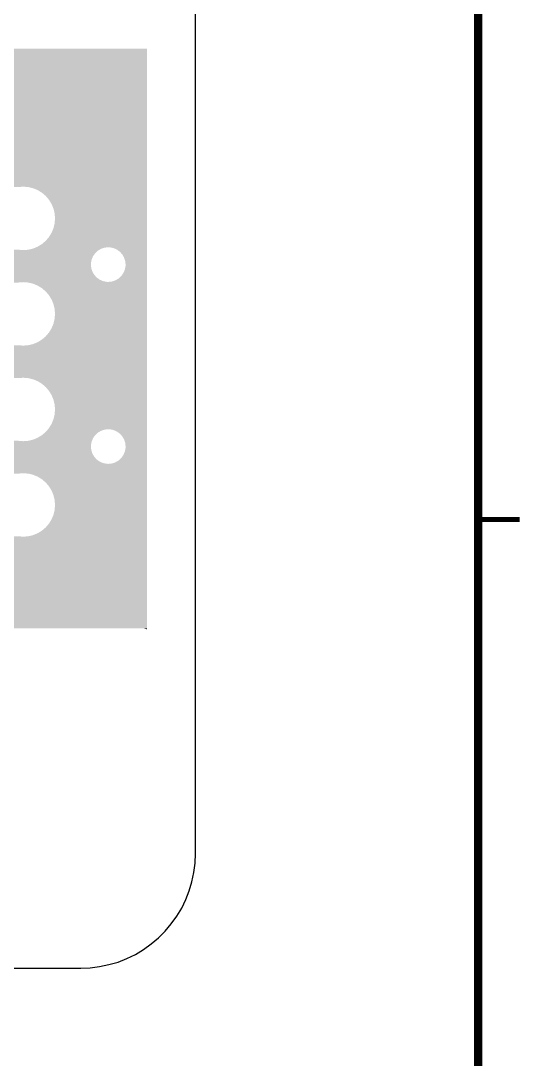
# Model space of a CAD drawing. Extents: x 295 to 953, y 10 to 290.
# Drawn here: x 854.5 to 884.6, y 72.5 to 135 of the extents above; entities that cross this region are included whole.
import ezdxf

# ---------------------------------------------------------------- set-up
doc = ezdxf.new("R2010")
doc.units = 0
doc.header["$LTSCALE"] = 5
doc.header["$MEASUREMENT"] = 0
doc.layers.get('0').update_dxf_attribs({"linetype": 'CONTINUOUS', "lineweight": 25})
doc.layers.add('PWR', color=7, linetype='CONTINUOUS')
doc.layers.add('테두리', color=3, linetype='CONTINUOUS')

# ---------------------------------------------------------------- blocks, each defined once
blk = doc.blocks.new('C')
at = {"layer": '테두리'}
blk.add_line((405, 285), (405, 15), dxfattribs=at)
for points, const_width in [([(15, 285), (15, 15), (405, 15), (405, 285), (15, 285)], 0.5), ([(407.5, 105), (405, 105)], 0.3)]:
    blk.add_lwpolyline(points, dxfattribs=dict(at, const_width=const_width))

msp = doc.modelspace()

# ---------------------------------------------------------------- linework, layer by layer
at = {"layer": 'PWR'}
for p, q in [((864.974, 84.899), (864.974, 255.094)), ((864.951, 84.327), (864.974, 84.899)), ((864.88, 83.76), (864.951, 84.327)), ((864.6, 82.656), (864.764, 83.205)), ((864.764, 83.205), (864.88, 83.76)), ((864.396, 82.124), (864.6, 82.656)), ((864.144, 81.61), (864.396, 82.124)), ((863.852, 81.125), (864.144, 81.61)), ((863.151, 80.226), (863.519, 80.658)), ((863.519, 80.658), (863.852, 81.125)), ((862.748, 79.823), (863.151, 80.226)), ((861.848, 79.122), (862.31, 79.455)), ((862.31, 79.455), (862.748, 79.823)), ((860.844, 78.578), (861.358, 78.83)), ((861.358, 78.83), (861.848, 79.122)), ((859.208, 78.093), (859.769, 78.21)), ((859.769, 78.21), (860.318, 78.368)), ((860.318, 78.368), (860.844, 78.578)), ((515.377, 78), (858.075, 78)), ((858.075, 78), (858.647, 78.023)), ((858.647, 78.023), (859.208, 78.093))]:
    msp.add_line(p, q, dxfattribs=at)
for points in [[(796.342, 133.352), (796.342, 133.353), (862.053, 133.352), (862.052, 133.353)], [(796.342, 130.16), (796.342, 133.352), (862.053, 130.16), (862.053, 133.352)], [(831.34, 130.156), (831.248, 130.16), (862.053, 130.156), (862.053, 130.16)], [(831.556, 130.114), (831.34, 130.156), (862.053, 130.114), (862.053, 130.156)], [(831.759, 130.027), (831.556, 130.114), (862.053, 130.027), (862.053, 130.114)], [(831.938, 129.899), (831.759, 130.027), (862.053, 129.899), (862.053, 130.027)], [(832.087, 129.736), (831.938, 129.899), (862.053, 129.736), (862.053, 129.899)], [(832.132, 129.661), (832.087, 129.736), (862.053, 129.661), (862.053, 129.736)], [(848.822, 129.66), (848.774, 129.661), (862.053, 129.66), (862.053, 129.661)], [(849.064, 129.627), (848.822, 129.66), (862.053, 129.627), (862.053, 129.66)], [(849.294, 129.55), (849.064, 129.627), (862.053, 129.55), (862.053, 129.627)], [(849.506, 129.429), (849.294, 129.55), (862.053, 129.429), (862.053, 129.55)], [(849.691, 129.271), (849.506, 129.429), (862.053, 129.271), (862.053, 129.429)], [(849.843, 129.08), (849.691, 129.271), (862.053, 129.08), (862.053, 129.271)], [(849.955, 128.864), (849.843, 129.08), (862.053, 128.864), (862.053, 129.08)], [(850.024, 128.63), (849.955, 128.864), (862.053, 128.63), (862.053, 128.864)], [(850.014, 128.098), (850.047, 128.339), (862.053, 128.098), (862.053, 128.339)], [(850.048, 128.387), (850.024, 128.63), (862.053, 128.387), (862.053, 128.63)], [(850.047, 128.339), (850.048, 128.387), (862.053, 128.339), (862.053, 128.387)], [(849.657, 127.47), (849.816, 127.655), (862.053, 127.47), (862.053, 127.655)], [(849.816, 127.655), (849.936, 127.867), (862.053, 127.655), (862.053, 127.867)], [(849.936, 127.867), (850.014, 128.098), (862.053, 127.867), (862.053, 128.098)], [(796.342, 126.01), (796.342, 127.114), (862.053, 126.01), (862.053, 127.114)], [(848.774, 127.114), (849.017, 127.137), (862.053, 127.114), (862.053, 127.137)], [(849.017, 127.137), (849.25, 127.206), (862.053, 127.137), (862.053, 127.206)], [(849.25, 127.206), (849.467, 127.318), (862.053, 127.206), (862.053, 127.318)], [(849.467, 127.318), (849.657, 127.47), (862.053, 127.318), (862.053, 127.47)], [(848.822, 126.009), (848.774, 126.01), (862.053, 126.009), (862.053, 126.01)], [(849.064, 125.976), (848.822, 126.009), (862.053, 125.976), (862.053, 126.009)], [(849.294, 125.898), (849.064, 125.976), (862.053, 125.898), (862.053, 125.976)], [(849.506, 125.778), (849.294, 125.898), (862.053, 125.778), (862.053, 125.898)], [(849.691, 125.619), (849.506, 125.778), (862.053, 125.619), (862.053, 125.778)], [(849.843, 125.429), (849.691, 125.619), (862.053, 125.429), (862.053, 125.619)], [(849.955, 125.212), (849.843, 125.429), (862.053, 125.212), (862.053, 125.429)], [(850.004, 125.046), (849.955, 125.212), (862.053, 125.046), (862.053, 125.212)], [(850.011, 125.022), (850.004, 125.046), (854.318, 125.022), (854.616, 125.046)], [(854.926, 125.02), (854.616, 125.046), (862.053, 125.02), (862.053, 125.046)], [(855.215, 124.949), (854.926, 125.02), (862.053, 124.949), (862.053, 125.02)], [(855.491, 124.834), (855.215, 124.949), (862.053, 124.834), (862.053, 124.949)], [(855.745, 124.677), (855.491, 124.834), (862.053, 124.677), (862.053, 124.834)], [(855.971, 124.482), (855.745, 124.677), (862.053, 124.482), (862.053, 124.677)], [(856.164, 124.254), (855.971, 124.482), (862.053, 124.254), (862.053, 124.482)], [(856.32, 123.999), (856.164, 124.254), (862.053, 123.999), (862.053, 124.254)], [(856.434, 123.723), (856.32, 123.999), (862.053, 123.723), (862.053, 123.999)], [(856.503, 123.433), (856.434, 123.723), (862.053, 123.433), (862.053, 123.723)], [(856.526, 123.135), (856.503, 123.433), (862.053, 123.135), (862.053, 123.433)], [(856.314, 122.261), (856.43, 122.536), (862.053, 122.261), (862.053, 122.536)], [(856.43, 122.536), (856.501, 122.826), (862.053, 122.536), (862.053, 122.826)], [(856.501, 122.826), (856.526, 123.135), (862.053, 122.826), (862.053, 123.135)], [(855.963, 121.78), (856.157, 122.007), (862.053, 121.78), (862.053, 122.007)], [(856.157, 122.007), (856.314, 122.261), (862.053, 122.007), (862.053, 122.261)], [(854.914, 121.248), (855.151, 121.305), (859.202, 121.248), (859.299, 121.305)], [(855.151, 121.305), (855.204, 121.318), (859.299, 121.305), (859.337, 121.318)], [(855.204, 121.318), (855.341, 121.374), (859.337, 121.318), (859.509, 121.374)], [(855.341, 121.374), (855.397, 121.397), (859.509, 121.374), (859.728, 121.397)], [(855.397, 121.397), (855.48, 121.432), (862.053, 121.397), (862.053, 121.432)], [(855.48, 121.432), (855.735, 121.587), (862.053, 121.432), (862.053, 121.587)], [(855.735, 121.587), (855.963, 121.78), (862.053, 121.587), (862.053, 121.78)], [(859.82, 121.393), (859.728, 121.397), (862.053, 121.393), (862.053, 121.397)], [(860.036, 121.351), (859.82, 121.393), (862.053, 121.351), (862.053, 121.393)], [(860.238, 121.264), (860.036, 121.351), (862.053, 121.264), (862.053, 121.351)], [(845.362, 121.225), (845.347, 121.25), (854.616, 121.225), (854.307, 121.25)], [(845.366, 121.219), (845.362, 121.225), (859.151, 121.219), (859.162, 121.225)], [(845.376, 121.194), (845.366, 121.219), (859.109, 121.194), (859.151, 121.219)], [(845.438, 121.045), (845.376, 121.194), (858.946, 121.045), (859.109, 121.194)], [(845.48, 120.943), (845.438, 121.045), (858.874, 120.943), (858.946, 121.045)], [(845.498, 120.865), (845.48, 120.943), (858.819, 120.865), (858.874, 120.943)], [(845.547, 120.663), (845.498, 120.865), (858.732, 120.663), (858.819, 120.865)], [(845.549, 120.652), (845.547, 120.663), (858.73, 120.652), (858.732, 120.663)], [(854.616, 121.225), (854.914, 121.248), (859.162, 121.225), (859.202, 121.248)], [(860.418, 121.136), (860.238, 121.264), (862.053, 121.136), (862.053, 121.264)], [(860.567, 120.973), (860.418, 121.136), (862.053, 120.973), (862.053, 121.136)], [(860.678, 120.783), (860.567, 120.973), (862.053, 120.783), (862.053, 120.973)], [(860.747, 120.574), (860.678, 120.783), (862.053, 120.574), (862.053, 120.783)], [(845.518, 119.926), (845.547, 120.045), (858.777, 119.926), (858.738, 120.045)], [(845.547, 120.045), (845.555, 120.135), (858.738, 120.045), (858.708, 120.135)], [(845.565, 120.446), (845.549, 120.652), (858.689, 120.446), (858.73, 120.652)], [(845.555, 120.135), (845.573, 120.355), (858.708, 120.135), (858.685, 120.355)], [(845.573, 120.355), (845.565, 120.446), (858.685, 120.355), (858.689, 120.446)], [(860.637, 119.844), (860.724, 120.046), (862.053, 119.844), (862.053, 120.046)], [(860.724, 120.046), (860.767, 120.263), (862.053, 120.046), (862.053, 120.263)], [(860.771, 120.355), (860.747, 120.574), (862.053, 120.355), (862.053, 120.574)], [(860.767, 120.263), (860.771, 120.355), (862.053, 120.263), (862.053, 120.355)], [(845.285, 119.358), (845.339, 119.445), (859.42, 119.358), (859.217, 119.445)], [(845.339, 119.445), (845.361, 119.48), (859.217, 119.445), (859.169, 119.48)], [(845.361, 119.48), (845.4, 119.573), (859.169, 119.48), (859.037, 119.573)], [(845.4, 119.573), (845.468, 119.736), (859.037, 119.573), (858.889, 119.736)], [(845.468, 119.736), (845.476, 119.755), (858.889, 119.736), (858.877, 119.755)], [(845.476, 119.755), (845.518, 119.926), (858.877, 119.755), (858.777, 119.926)], [(860.156, 119.404), (860.347, 119.515), (862.053, 119.404), (862.053, 119.515)], [(860.347, 119.515), (860.509, 119.664), (862.053, 119.515), (862.053, 119.664)], [(860.509, 119.664), (860.637, 119.844), (862.053, 119.664), (862.053, 119.844)], [(845.233, 119.274), (845.248, 119.297), (854.318, 119.274), (854.616, 119.297)], [(845.248, 119.297), (845.257, 119.312), (862.053, 119.297), (862.053, 119.312)], [(845.257, 119.312), (845.259, 119.316), (859.728, 119.312), (859.636, 119.316)], [(845.259, 119.316), (845.285, 119.358), (859.636, 119.316), (859.42, 119.358)], [(854.926, 119.272), (854.616, 119.297), (862.053, 119.272), (862.053, 119.297)], [(855.215, 119.201), (854.926, 119.272), (862.053, 119.201), (862.053, 119.272)], [(855.491, 119.085), (855.215, 119.201), (862.053, 119.085), (862.053, 119.201)], [(855.745, 118.928), (855.491, 119.085), (862.053, 118.928), (862.053, 119.085)], [(855.971, 118.733), (855.745, 118.928), (862.053, 118.733), (862.053, 118.928)], [(859.728, 119.312), (859.947, 119.335), (862.053, 119.312), (862.053, 119.335)], [(859.947, 119.335), (860.156, 119.404), (862.053, 119.335), (862.053, 119.404)], [(856.164, 118.506), (855.971, 118.733), (862.053, 118.506), (862.053, 118.733)], [(856.32, 118.251), (856.164, 118.506), (862.053, 118.251), (862.053, 118.506)], [(856.434, 117.975), (856.32, 118.251), (862.053, 117.975), (862.053, 118.251)], [(856.503, 117.684), (856.434, 117.975), (862.053, 117.684), (862.053, 117.975)], [(856.526, 117.387), (856.503, 117.684), (862.053, 117.387), (862.053, 117.684)], [(856.43, 116.787), (856.501, 117.077), (862.053, 116.787), (862.053, 117.077)], [(856.501, 117.077), (856.526, 117.387), (862.053, 117.077), (862.053, 117.387)], [(856.157, 116.258), (856.314, 116.512), (862.053, 116.258), (862.053, 116.512)], [(856.314, 116.512), (856.43, 116.787), (862.053, 116.512), (862.053, 116.787)], [(855.204, 115.569), (855.48, 115.683), (862.053, 115.569), (862.053, 115.683)], [(855.48, 115.683), (855.735, 115.838), (862.053, 115.683), (862.053, 115.838)], [(855.735, 115.838), (855.963, 116.032), (862.053, 115.838), (862.053, 116.032)], [(855.963, 116.032), (856.157, 116.258), (862.053, 116.032), (862.053, 116.258)], [(840.887, 115.476), (840.887, 115.502), (854.616, 115.476), (854.307, 115.502)], [(840.887, 113.543), (840.887, 115.476), (862.053, 113.543), (862.053, 115.476)], [(854.616, 115.476), (854.914, 115.5), (862.053, 115.476), (862.053, 115.5)], [(854.914, 115.5), (855.204, 115.569), (862.053, 115.5), (862.053, 115.569)], [(840.887, 113.519), (840.887, 113.543), (854.318, 113.519), (854.616, 113.543)], [(854.926, 113.517), (854.616, 113.543), (862.053, 113.517), (862.053, 113.543)], [(855.215, 113.446), (854.926, 113.517), (862.053, 113.446), (862.053, 113.517)], [(855.491, 113.331), (855.215, 113.446), (862.053, 113.331), (862.053, 113.446)], [(855.745, 113.174), (855.491, 113.331), (862.053, 113.174), (862.053, 113.331)], [(855.971, 112.979), (855.745, 113.174), (862.053, 112.979), (862.053, 113.174)], [(856.164, 112.751), (855.971, 112.979), (862.053, 112.751), (862.053, 112.979)], [(856.32, 112.496), (856.164, 112.751), (862.053, 112.496), (862.053, 112.751)], [(856.434, 112.22), (856.32, 112.496), (862.053, 112.22), (862.053, 112.496)], [(856.503, 111.93), (856.434, 112.22), (862.053, 111.93), (862.053, 112.22)], [(856.526, 111.632), (856.503, 111.93), (862.053, 111.632), (862.053, 111.93)], [(856.43, 111.033), (856.501, 111.323), (862.053, 111.033), (862.053, 111.323)], [(856.501, 111.323), (856.526, 111.632), (862.053, 111.323), (862.053, 111.632)], [(856.157, 110.504), (856.314, 110.758), (862.053, 110.504), (862.053, 110.758)], [(856.314, 110.758), (856.43, 111.033), (862.053, 110.758), (862.053, 111.033)], [(855.48, 109.929), (855.735, 110.084), (858.831, 109.929), (858.941, 110.084)], [(855.735, 110.084), (855.743, 110.091), (858.941, 110.084), (858.946, 110.091)], [(855.743, 110.091), (855.919, 110.24), (858.946, 110.091), (859.109, 110.24)], [(855.919, 110.24), (855.963, 110.277), (859.109, 110.24), (859.173, 110.277)], [(855.963, 110.277), (856.026, 110.351), (859.173, 110.277), (859.299, 110.351)], [(856.026, 110.351), (856.086, 110.42), (859.299, 110.351), (859.509, 110.42)], [(856.086, 110.42), (856.106, 110.444), (859.509, 110.42), (859.728, 110.444)], [(856.106, 110.444), (856.157, 110.504), (862.053, 110.444), (862.053, 110.504)], [(859.82, 110.439), (859.728, 110.444), (862.053, 110.439), (862.053, 110.444)], [(860.036, 110.397), (859.82, 110.439), (862.053, 110.397), (862.053, 110.439)], [(860.238, 110.31), (860.036, 110.397), (862.053, 110.31), (862.053, 110.397)], [(860.418, 110.182), (860.238, 110.31), (862.053, 110.182), (862.053, 110.31)], [(860.567, 110.02), (860.418, 110.182), (862.053, 110.02), (862.053, 110.182)], [(840.887, 109.722), (840.887, 109.747), (854.616, 109.722), (854.307, 109.747)], [(840.887, 109.709), (840.887, 109.722), (858.732, 109.709), (858.737, 109.722)], [(840.887, 109.493), (840.887, 109.709), (858.689, 109.493), (858.732, 109.709)], [(840.887, 109.401), (840.887, 109.493), (858.685, 109.401), (858.689, 109.493)], [(854.616, 109.722), (854.914, 109.745), (858.737, 109.722), (858.747, 109.745)], [(854.914, 109.745), (855.204, 109.815), (858.747, 109.745), (858.777, 109.815)], [(855.204, 109.815), (855.438, 109.911), (858.777, 109.815), (858.819, 109.911)], [(855.438, 109.911), (855.48, 109.929), (858.819, 109.911), (858.831, 109.929)], [(860.678, 109.829), (860.567, 110.02), (862.053, 109.829), (862.053, 110.02)], [(860.747, 109.62), (860.678, 109.829), (862.053, 109.62), (862.053, 109.829)], [(860.771, 109.401), (860.747, 109.62), (862.053, 109.401), (862.053, 109.62)], [(840.887, 109.182), (840.887, 109.401), (858.708, 109.182), (858.685, 109.401)], [(840.887, 108.972), (840.887, 109.182), (858.777, 108.972), (858.708, 109.182)], [(840.887, 108.782), (840.887, 108.972), (858.889, 108.782), (858.777, 108.972)], [(840.887, 108.619), (840.887, 108.782), (859.037, 108.619), (858.889, 108.782)], [(860.509, 108.71), (860.637, 108.89), (862.053, 108.71), (862.053, 108.89)], [(860.637, 108.89), (860.724, 109.093), (862.053, 108.89), (862.053, 109.093)], [(860.724, 109.093), (860.767, 109.309), (862.053, 109.093), (862.053, 109.309)], [(860.767, 109.309), (860.771, 109.401), (862.053, 109.309), (862.053, 109.401)], [(840.887, 108.492), (840.887, 108.619), (859.217, 108.492), (859.037, 108.619)], [(840.887, 108.405), (840.887, 108.492), (859.42, 108.405), (859.217, 108.492)], [(840.887, 108.362), (840.887, 108.405), (859.636, 108.362), (859.42, 108.405)], [(840.887, 108.358), (840.887, 108.362), (859.728, 108.358), (859.636, 108.362)], [(840.887, 107.794), (840.887, 108.358), (862.053, 107.794), (862.053, 108.358)], [(859.728, 108.358), (859.947, 108.381), (862.053, 108.358), (862.053, 108.381)], [(859.947, 108.381), (860.156, 108.45), (862.053, 108.381), (862.053, 108.45)], [(860.156, 108.45), (860.347, 108.561), (862.053, 108.45), (862.053, 108.561)], [(860.347, 108.561), (860.509, 108.71), (862.053, 108.561), (862.053, 108.71)], [(840.887, 107.771), (840.887, 107.794), (854.318, 107.771), (854.616, 107.794)], [(854.926, 107.769), (854.616, 107.794), (862.053, 107.769), (862.053, 107.794)], [(855.215, 107.698), (854.926, 107.769), (862.053, 107.698), (862.053, 107.769)], [(855.491, 107.582), (855.215, 107.698), (862.053, 107.582), (862.053, 107.698)], [(855.745, 107.425), (855.491, 107.582), (862.053, 107.425), (862.053, 107.582)], [(855.971, 107.23), (855.745, 107.425), (862.053, 107.23), (862.053, 107.425)], [(856.164, 107.003), (855.971, 107.23), (862.053, 107.003), (862.053, 107.23)], [(856.32, 106.748), (856.164, 107.003), (862.053, 106.748), (862.053, 107.003)], [(856.434, 106.472), (856.32, 106.748), (862.053, 106.472), (862.053, 106.748)], [(856.503, 106.182), (856.434, 106.472), (862.053, 106.182), (862.053, 106.472)], [(856.501, 105.574), (856.526, 105.884), (862.053, 105.574), (862.053, 105.884)], [(856.526, 105.884), (856.503, 106.182), (862.053, 105.884), (862.053, 106.182)], [(856.314, 105.009), (856.43, 105.284), (862.053, 105.009), (862.053, 105.284)], [(856.43, 105.284), (856.501, 105.574), (862.053, 105.284), (862.053, 105.574)], [(855.735, 104.336), (855.963, 104.529), (862.053, 104.336), (862.053, 104.529)], [(855.963, 104.529), (856.157, 104.755), (862.053, 104.529), (862.053, 104.755)], [(856.157, 104.755), (856.314, 105.009), (862.053, 104.755), (862.053, 105.009)], [(839.9, 103.669), (840.205, 103.974), (862.053, 103.669), (862.053, 103.974)], [(840.205, 103.974), (840.23, 103.999), (854.616, 103.974), (854.307, 103.999)], [(854.616, 103.974), (854.914, 103.997), (862.053, 103.974), (862.053, 103.997)], [(854.914, 103.997), (855.204, 104.066), (862.053, 103.997), (862.053, 104.066)], [(855.204, 104.066), (855.48, 104.18), (862.053, 104.066), (862.053, 104.18)], [(855.48, 104.18), (855.735, 104.336), (862.053, 104.18), (862.053, 104.336)], [(676.581, 102.411), (676.581, 103.246), (862.053, 102.411), (862.053, 103.246)], [(807.88, 103.246), (808.099, 103.27), (862.053, 103.246), (862.053, 103.27)], [(808.099, 103.27), (808.309, 103.338), (862.053, 103.27), (862.053, 103.338)], [(808.309, 103.338), (808.445, 103.413), (862.053, 103.338), (862.053, 103.413)], [(839.281, 103.413), (839.481, 103.436), (862.053, 103.413), (862.053, 103.436)], [(839.481, 103.436), (839.672, 103.505), (862.053, 103.436), (862.053, 103.505)], [(839.672, 103.505), (839.841, 103.615), (862.053, 103.505), (862.053, 103.615)], [(839.841, 103.615), (839.9, 103.669), (862.053, 103.615), (862.053, 103.669)], [(751.743, 102.407), (751.651, 102.411), (862.053, 102.407), (862.053, 102.411)], [(751.959, 102.364), (751.743, 102.407), (862.053, 102.364), (862.053, 102.407)], [(752.161, 102.277), (751.959, 102.364), (862.053, 102.277), (862.053, 102.364)], [(752.341, 102.15), (752.161, 102.277), (862.053, 102.15), (862.053, 102.277)], [(752.49, 101.987), (752.341, 102.15), (862.053, 101.987), (862.053, 102.15)], [(752.601, 101.797), (752.49, 101.987), (862.053, 101.797), (862.053, 101.987)], [(752.64, 101.681), (752.601, 101.797), (862.053, 101.681), (862.053, 101.797)], [(845.215, 101.676), (845.123, 101.681), (862.053, 101.676), (862.053, 101.681)], [(845.431, 101.634), (845.215, 101.676), (862.053, 101.634), (862.053, 101.676)], [(845.633, 101.547), (845.431, 101.634), (862.053, 101.547), (862.053, 101.634)], [(845.813, 101.419), (845.633, 101.547), (862.053, 101.419), (862.053, 101.547)], [(845.962, 101.257), (845.813, 101.419), (862.053, 101.257), (862.053, 101.419)], [(846.073, 101.066), (845.962, 101.257), (862.053, 101.066), (862.053, 101.257)], [(846.142, 100.857), (846.073, 101.066), (862.053, 100.857), (862.053, 101.066)], [(846.166, 100.638), (846.142, 100.857), (862.053, 100.638), (862.053, 100.857)], [(845.904, 99.947), (846.032, 100.127), (862.053, 99.947), (862.053, 100.127)], [(846.032, 100.127), (846.119, 100.33), (862.053, 100.127), (862.053, 100.33)], [(846.119, 100.33), (846.162, 100.546), (862.053, 100.33), (862.053, 100.546)], [(846.162, 100.546), (846.166, 100.638), (862.053, 100.546), (862.053, 100.638)], [(676.581, 99.49), (676.581, 99.595), (862.053, 99.49), (862.053, 99.595)], [(746.631, 99.486), (746.539, 99.49), (862.053, 99.486), (862.053, 99.49)], [(746.847, 99.443), (746.631, 99.486), (862.053, 99.443), (862.053, 99.486)], [(747.05, 99.356), (746.847, 99.443), (862.053, 99.356), (862.053, 99.443)], [(845.123, 99.595), (845.342, 99.618), (862.053, 99.595), (862.053, 99.618)], [(845.342, 99.618), (845.551, 99.687), (862.053, 99.618), (862.053, 99.687)], [(845.551, 99.687), (845.742, 99.798), (862.053, 99.687), (862.053, 99.798)], [(845.742, 99.798), (845.904, 99.947), (862.053, 99.798), (862.053, 99.947)], [(747.229, 99.229), (747.05, 99.356), (862.053, 99.229), (862.053, 99.356)], [(747.378, 99.066), (747.229, 99.229), (862.053, 99.066), (862.053, 99.229)], [(747.49, 98.876), (747.378, 99.066), (862.053, 98.876), (862.053, 99.066)], [(747.559, 98.666), (747.49, 98.876), (862.053, 98.666), (862.053, 98.876)], [(747.582, 98.447), (747.559, 98.666), (862.053, 98.447), (862.053, 98.666)], [(861.946, 98.436), (861.889, 98.447), (862.053, 98.436), (862.053, 98.447)], [(862.051, 98.391), (861.946, 98.436), (862.053, 98.391), (862.053, 98.436)], [(862.052, 98.391), (862.051, 98.391), (862.052, 98.391), (862.053, 98.391)]]:
    msp.add_solid(points, dxfattribs=at)

# ---------------------------------------------------------------- block references
msp.add_blockref('C', (476.978, 0))

doc.saveas('drawing.dxf')
